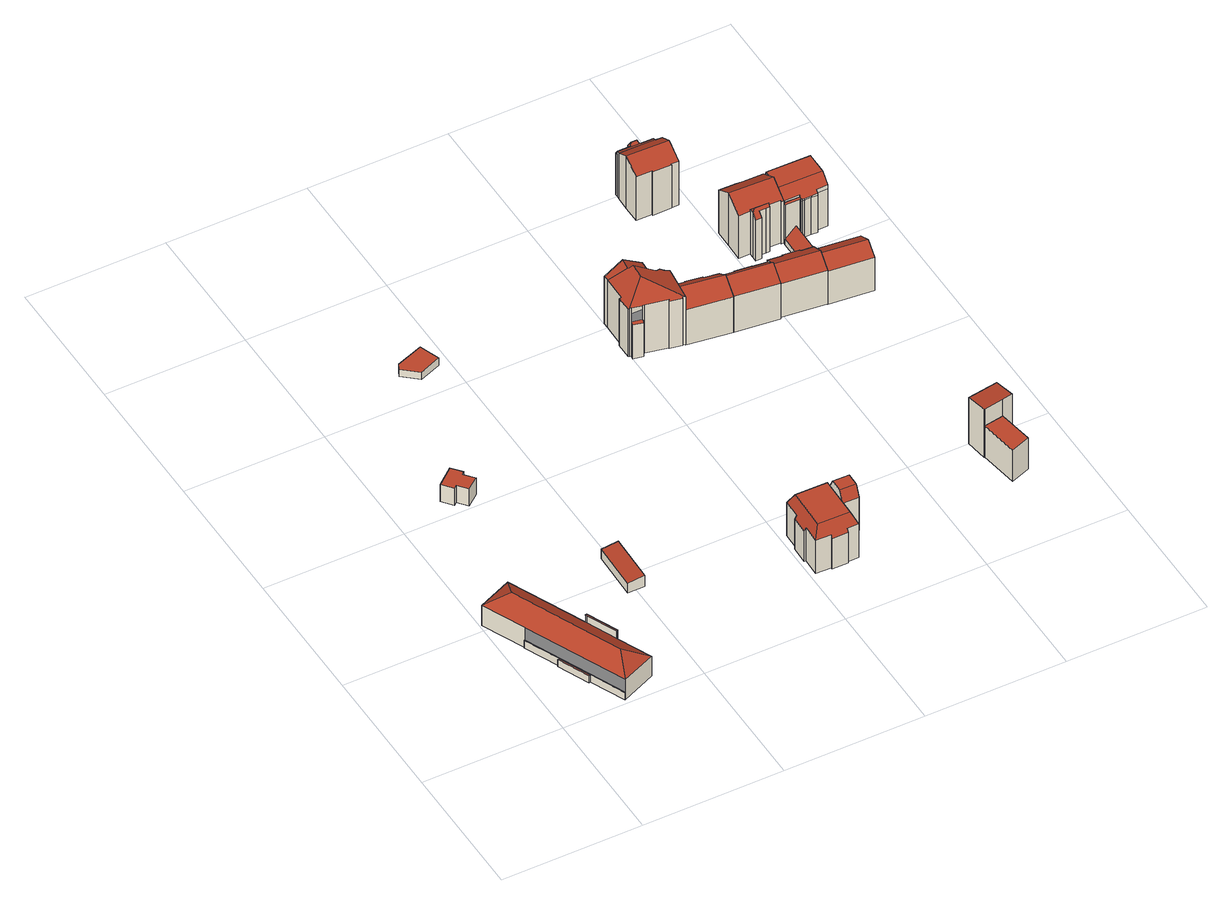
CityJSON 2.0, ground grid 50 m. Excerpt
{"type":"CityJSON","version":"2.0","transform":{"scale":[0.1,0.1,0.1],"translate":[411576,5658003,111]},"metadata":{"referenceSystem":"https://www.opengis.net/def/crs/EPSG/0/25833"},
"CityObjects":{
"building1":{"type":"Building","attributes":{"Gemeindeschluessel":14612000,"Geometrietyp2DReferenz":"3000","function":"31001_9998","roofType":"9999"},"children":["building1-1","building1-2","building1-3","building1-4"]},
"building1-1":{"type":"BuildingPart","attributes":{"Dachtyp_tdc":"tdcPolyFlatRoof","Dachneigung":0,"QualitaetDacherkennung":0,"Geometrietyp2DReferenz":"3000","measuredHeight":3.02,"roofType":"9999"},"parents":["building1"],"geometry":[{"type":"MultiSurface","lod":"2","boundaries":[[[0,1,2,3]],[[3,2,4,5]],[[2,1,6,4]],[[1,0,7,6]],[[5,4,6,7]],[[5,7,0,3]]],"semantics":{"surfaces":[{"type":"RoofSurface"},{"type":"WallSurface"},{"type":"GroundSurface"},{"type":"ClosureSurface","isClosure":"1","QuelleClosure":"LoD1Solid"}],"values":[0,1,1,1,2,3]}}]},
"building1-2":{"type":"BuildingPart","attributes":{"Dachtyp_tdc":"tdcHipRoof","Dachneigung":33.66,"QualitaetDacherkennung":73,"Geometrietyp2DReferenz":"3000","measuredHeight":12.81,"roofType":"3200"},"parents":["building1"],"geometry":[{"type":"MultiSurface","lod":"2","boundaries":[[[8,9,10,11]],[[12,13,14,15]],[[13,16,17,14]],[[16,18,19,20,17]],[[21,22,23,24,25]],[[22,8,11,23]],[[18,16,26]],[[8,22,27]],[[16,13,12,28,9,8,27,26]],[[22,21,18,26,27]],[[11,10,29,15,14,17,20,24,23]]],"semantics":{"surfaces":[{"type":"WallSurface"},{"type":"RoofSurface"},{"type":"GroundSurface"}],"values":[0,0,0,0,0,0,1,1,1,1,2]}}]},
"building1-3":{"type":"BuildingPart","attributes":{"Dachtyp_tdc":"tdcPolyFlatRoof","Dachneigung":0,"QualitaetDacherkennung":55,"Geometrietyp2DReferenz":"3000","measuredHeight":11.5,"roofType":"1000"},"parents":["building1"],"geometry":[{"type":"MultiSurface","lod":"2","boundaries":[[[30,31,32,10,9]],[[31,33,34,32]],[[33,35,15,34]],[[35,12,15]],[[35,33,31,30,36]],[[29,10,32,34,15]]],"semantics":{"surfaces":[{"type":"WallSurface"},{"type":"RoofSurface"},{"type":"GroundSurface"}],"values":[0,0,0,0,1,2]}}]},
"building1-4":{"type":"BuildingPart","attributes":{"Dachtyp_tdc":"tdcPolyFlatRoof","Dachneigung":0,"QualitaetDacherkennung":0,"Geometrietyp2DReferenz":"3000","measuredHeight":3.12,"roofType":"9999"},"parents":["building1"],"geometry":[{"type":"MultiSurface","lod":"2","boundaries":[[[19,25,37,38,39,40,41]],[[41,40,42,43]],[[40,39,3,5,42]],[[0,3,39,38]],[[38,7,0]],[[38,37,44,7]],[[37,25,24,44]],[[19,41,43,20]],[[43,42,5,7,44,24,20]],[[0,7,5,3]],[[20,24,25,19]]],"semantics":{"surfaces":[{"type":"RoofSurface"},{"type":"WallSurface"},{"type":"GroundSurface"},{"type":"ClosureSurface","isClosure":"1","QuelleClosure":"LoD1Solid"}],"values":[0,1,1,1,1,1,1,1,2,3,3]}}]},
"building2":{"type":"Building","attributes":{"Dachtyp_tdc":"tdcPolyFlatRoof","Gemeindeschluessel":14612000,"Dachneigung":0,"QualitaetDacherkennung":76,"Geometrietyp2DReferenz":"3000","measuredHeight":7.26,"function":"31001_2000","roofType":"1000"},"geometry":[{"type":"Solid","lod":"2","boundaries":[[[[45,46,47,48]],[[46,49,50,47]],[[49,51,52,50]],[[51,53,54,52]],[[53,55,56,54]],[[55,57,58,56]],[[57,59,60,58]],[[59,45,48,60]],[[59,57,55,53,51,49,46,45]],[[48,47,50,52,54,56,58,60]]]],"semantics":{"surfaces":[{"type":"WallSurface"},{"type":"RoofSurface"},{"type":"GroundSurface"}],"values":[[0,0,0,0,0,0,0,0,1,2]]}}]},
"building3":{"type":"Building","attributes":{"Dachtyp_tdc":"tdcPolyFlatRoof","Gemeindeschluessel":14612000,"Dachneigung":6.74,"QualitaetDacherkennung":90,"Geometrietyp2DReferenz":"3000","measuredHeight":4.83,"function":"31001_2000","roofType":"2100"},"geometry":[{"type":"Solid","lod":"2","boundaries":[[[[61,62,63,64]],[[62,65,66,63]],[[65,67,68,66]],[[67,61,64,68]],[[67,65,62,61]],[[64,63,66,68]]]],"semantics":{"surfaces":[{"type":"WallSurface"},{"type":"RoofSurface"},{"type":"GroundSurface"}],"values":[[0,0,0,0,1,2]]}}]},
"building4":{"type":"Building","attributes":{"Dachtyp_tdc":"tdcPolyFlatRoof","Gemeindeschluessel":14612000,"Dachneigung":0,"QualitaetDacherkennung":0,"Geometrietyp2DReferenz":"3000","BezugspunktDach":"2000","measuredHeight":3,"function":"31001_9998"},"geometry":[{"type":"MultiSurface","lod":"2","boundaries":[[[69,70,71,72,73]],[[73,72,74,75]],[[72,71,76,74]],[[71,70,77,76]],[[70,69,78,77]],[[69,73,75,78]],[[75,74,76,77,78]]],"semantics":{"surfaces":[{"type":"RoofSurface"},{"type":"WallSurface"},{"type":"GroundSurface"}],"values":[0,1,1,1,1,1,2]}}]},
"building5":{"type":"Building","attributes":{"Gemeindeschluessel":14612000,"Geometrietyp2DReferenz":"3000","function":"31001_9998","roofType":"9999"},"children":["building5-1","building5-2"]},
"building5-1":{"type":"BuildingPart","attributes":{"Dachtyp_tdc":"tdcCutGableRoof","Dachneigung":0.061,"QualitaetDacherkennung":56,"Geometrietyp2DReferenz":"3000","measuredHeight":18.19,"roofType":"9999"},"parents":["building5"],"geometry":[{"type":"MultiSurface","lod":"2","boundaries":[[[79,80,81,82]],[[79,83,84,80]],[[83,85,86,84]],[[79,82,87,88]],[[83,79,88,89]],[[85,83,89,90]],[[82,91,85,90,87]],[[89,88,87,90]],[[81,80,84,86]]],"semantics":{"surfaces":[{"type":"WallSurface"},{"type":"RoofSurface"},{"type":"GroundSurface"}],"values":[0,0,0,1,0,1,0,1,2]}}]},
"building5-2":{"type":"BuildingPart","attributes":{"Dachtyp_tdc":"tdcCutTentRoof","Dachneigung":0.005,"QualitaetDacherkennung":70,"Geometrietyp2DReferenz":"3000","measuredHeight":18.21,"roofType":"9999"},"parents":["building5"],"geometry":[{"type":"MultiSurface","lod":"2","boundaries":[[[92,93,94,86,85]],[[93,95,96,94]],[[95,97,98,96]],[[97,99,100,98]],[[99,101,102,100]],[[101,103,104,102]],[[103,105,106,104]],[[105,107,108,106]],[[107,109,110,108]],[[109,111,112,110]],[[111,113,114,112]],[[113,82,81,114]],[[93,92,91,82,115,116]],[[103,101,99,97,95,93,116,117]],[[113,111,109,107,105,103,117,118]],[[82,113,118,115]],[[118,117,116,115]],[[86,94,96,98,100,102,104,106,108,110,112,114,81]]],"semantics":{"surfaces":[{"type":"WallSurface"},{"type":"RoofSurface"},{"type":"GroundSurface"}],"values":[0,0,0,0,0,0,0,0,0,0,0,0,1,1,1,1,1,2]}}]},
"building6":{"type":"Building","attributes":{"Gemeindeschluessel":14612000,"Geometrietyp2DReferenz":"3000","function":"31001_9998","roofType":"9999"},"children":["building6-1","building6-2","building6-3"]},
"building6-1":{"type":"BuildingPart","attributes":{"Dachtyp_tdc":"tdcPolyFlatRoof","Dachneigung":0,"QualitaetDacherkennung":9,"Geometrietyp2DReferenz":"3000","measuredHeight":14.39,"roofType":"1000"},"parents":["building6"],"geometry":[{"type":"MultiSurface","lod":"2","boundaries":[[[119,120,121,122]],[[120,123,124,121]],[[123,125,126,124]],[[125,123,120,119]],[[122,121,124,126]]],"semantics":{"surfaces":[{"type":"WallSurface"},{"type":"RoofSurface"},{"type":"GroundSurface"}],"values":[0,0,0,1,2]}}]},
"building6-2":{"type":"BuildingPart","attributes":{"Dachtyp_tdc":"tdcHipAndGableRoof","Dachneigung":23.8,"QualitaetDacherkennung":28,"Geometrietyp2DReferenz":"3000","measuredHeight":25.07,"roofType":"5000"},"parents":["building6"],"geometry":[{"type":"MultiSurface","lod":"2","boundaries":[[[127,128,129,130]],[[131,132,133,134,135]],[[132,136,137,133]],[[136,138,139,137]],[[138,140,141,139]],[[140,142,143,141]],[[142,144,145,143]],[[144,146,147,145]],[[146,148,149,147]],[[148,150,151,149]],[[150,152,153,151]],[[152,154,155,153]],[[154,156,122,155]],[[156,157,119,122]],[[158,126,125]],[[158,159,160,126]],[[159,161,162,160]],[[161,163,164,162]],[[163,127,130,164]],[[159,158,157,156,154,152,150,148,146,144,165]],[[144,142,140,138,136,132,131,166,165]],[[166,167,168,128,127,163,161,159,165]],[[130,129,169,170,134,133,137,139,141,143,145,147,149,151,153,155,122,126,160,162,164]]],"semantics":{"surfaces":[{"type":"WallSurface"},{"type":"RoofSurface"},{"type":"GroundSurface"}],"values":[0,0,0,0,0,0,0,0,0,0,0,0,0,0,0,0,0,0,0,1,1,1,2]}}]},
"building6-3":{"type":"BuildingPart","attributes":{"Dachtyp_tdc":"tdcGableRoof","Dachneigung":32.92,"QualitaetDacherkennung":68,"Geometrietyp2DReferenz":"3000","measuredHeight":24.28,"roofType":"3100"},"parents":["building6"],"geometry":[{"type":"MultiSurface","lod":"2","boundaries":[[[171,172,173,174]],[[172,175,176,173]],[[175,177,178,176]],[[177,179,180,178]],[[179,135,134,180]],[[181,182,183,129,128]],[[182,171,174,183]],[[184,167,185,135,179,177,175,172,171]],[[171,182,181,184]],[[174,173,176,178,180,134,170,169,129,183]]],"semantics":{"surfaces":[{"type":"WallSurface"},{"type":"RoofSurface"},{"type":"GroundSurface"}],"values":[0,0,0,0,0,0,0,1,1,2]}}]},
"building7":{"type":"Building","attributes":{"Dachtyp_tdc":"tdcGableRoof","Gemeindeschluessel":14612000,"Dachneigung":33.76,"QualitaetDacherkennung":46,"Geometrietyp2DReferenz":"3000","measuredHeight":19.02,"function":"31001_9998","roofType":"3100"},"geometry":[{"type":"Solid","lod":"2","boundaries":[[[[186,187,188,189]],[[190,191,192,193]],[[193,194,195,196,187,186,197,190]],[[188,198,199,200,201,202,203,204,205,189]],[[187,196,198,188]],[[196,195,199,198]],[[195,194,200,199]],[[194,193,201,200]],[[193,192,202,201]],[[192,191,203,202]],[[191,190,204,203]],[[190,197,205,204]],[[197,186,189,205]]]],"semantics":{"surfaces":[{"type":"WallSurface"},{"type":"RoofSurface"},{"type":"GroundSurface"}],"values":[[0,1,1,2,0,0,0,0,0,0,0,0,0]]}}]},
"building8":{"type":"Building","attributes":{"Dachtyp_tdc":"tdcGableRoof","Gemeindeschluessel":14612000,"Dachneigung":30.55,"QualitaetDacherkennung":45,"Geometrietyp2DReferenz":"3000","measuredHeight":18.77,"function":"31001_9998","roofType":"3100"},"geometry":[{"type":"Solid","lod":"2","boundaries":[[[[206,207,200,201]],[[207,208,209,200]],[[208,210,211,209]],[[210,212,213,211]],[[212,214,215,213]],[[214,216,217,215]],[[216,218,219,217]],[[218,220,221,219]],[[220,222,202,221]],[[222,206,201,202]],[[218,216,214,212,210,208,207,206]],[[206,222,220,218]],[[201,200,209,211,213,215,217,219,221,202]]]],"semantics":{"surfaces":[{"type":"WallSurface"},{"type":"RoofSurface"},{"type":"GroundSurface"}],"values":[[0,0,0,0,0,0,0,0,0,0,1,1,2]]}}]},
"building9":{"type":"Building","attributes":{"Dachtyp_tdc":"tdcPolyFlatRoof","Gemeindeschluessel":14612000,"Dachneigung":0,"QualitaetDacherkennung":71,"Geometrietyp2DReferenz":"3000","measuredHeight":13.21,"function":"31001_2000","roofType":"1000"},"geometry":[{"type":"Solid","lod":"2","boundaries":[[[[223,224,225,226]],[[224,227,228,225]],[[227,229,230,228]],[[229,223,226,230]],[[229,227,224,223]],[[226,225,228,230]]]],"semantics":{"surfaces":[{"type":"WallSurface"},{"type":"RoofSurface"},{"type":"GroundSurface"}],"values":[[0,0,0,0,1,2]]}}]},
"building10":{"type":"Building","attributes":{"Dachtyp_tdc":"tdcPolyFlatRoof","Gemeindeschluessel":14612000,"Dachneigung":5.92,"QualitaetDacherkennung":74,"Geometrietyp2DReferenz":"3000","measuredHeight":20.25,"function":"31001_2000","roofType":"2100"},"geometry":[{"type":"Solid","lod":"2","boundaries":[[[[231,232,233,234]],[[232,235,236,233]],[[235,237,238,236]],[[237,239,240,238]],[[239,241,242,240]],[[241,231,234,242]],[[241,239,237,235,232,231]],[[234,233,236,238,240,242]]]],"semantics":{"surfaces":[{"type":"WallSurface"},{"type":"RoofSurface"},{"type":"GroundSurface"}],"values":[[0,0,0,0,0,0,1,2]]}}]},
"building11":{"type":"Building","attributes":{"Dachtyp_tdc":"tdcGableRoof","Gemeindeschluessel":14612000,"Dachneigung":31.24,"QualitaetDacherkennung":45,"Geometrietyp2DReferenz":"3000","measuredHeight":17.64,"function":"31001_9998","roofType":"3100"},"geometry":[{"type":"Solid","lod":"2","boundaries":[[[[243,244,245,246]],[[244,247,248,245]],[[247,249,250,248]],[[249,251,252,250]],[[251,253,254,252]],[[253,255,256,254]],[[255,257,258,256]],[[257,259,260,258]],[[259,261,262,260]],[[261,243,246,262]],[[257,255,253,251]],[[251,249,247,244,243,261,259,257]],[[246,245,248,250,252,254,256,258,260,262]]]],"semantics":{"surfaces":[{"type":"WallSurface"},{"type":"RoofSurface"},{"type":"GroundSurface"}],"values":[[0,0,0,0,0,0,0,0,0,0,1,1,2]]}}]},
"building12":{"type":"Building","attributes":{"Gemeindeschluessel":14612000,"Geometrietyp2DReferenz":"3000","function":"31001_9998","roofType":"9999"},"children":["building12-1","building12-2","building12-3"]},
"building12-1":{"type":"BuildingPart","attributes":{"Dachtyp_tdc":"tdcFreeFormRoof","Dachneigung":62.9,"QualitaetDacherkennung":23,"Geometrietyp2DReferenz":"3000","measuredHeight":19.61,"roofType":"5000"},"parents":["building12"],"geometry":[{"type":"MultiSurface","lod":"2","boundaries":[[[263,264,265,266]],[[264,267,268,265]],[[267,269,270,268]],[[269,271,272,270]],[[271,273,274,272]],[[273,275,276,274]],[[275,277,278,276]],[[279,275,273]],[[280,281,282,279,273,271]],[[280,271,269]],[[283,281,280,269,267]],[[284,283,267,264]],[[284,264,263]],[[282,281,283,284,263,277]],[[279,282,277,275]],[[278,266,265,268,270,272,274,276]]],"semantics":{"surfaces":[{"type":"WallSurface"},{"type":"RoofSurface"},{"type":"GroundSurface"}],"values":[0,0,0,0,0,0,0,1,1,1,1,1,1,1,1,2]}}]},
"building12-2":{"type":"BuildingPart","attributes":{"Dachtyp_tdc":"tdcGableRoof","Dachneigung":30.04,"QualitaetDacherkennung":86,"Geometrietyp2DReferenz":"3000","measuredHeight":22.16,"roofType":"3100"},"parents":["building12"],"geometry":[{"type":"MultiSurface","lod":"2","boundaries":[[[285,286,287,288]],[[286,289,290,287]],[[289,291,292,290]],[[291,293,294,292]],[[293,295,296,294]],[[295,297,298,296]],[[297,299,300,298]],[[299,301,302,300]],[[301,303,304,302]],[[305,285,288,306]],[[301,299,297,295,293,291,289,286]],[[286,285,305,303,301]],[[288,287,290,292,294,296,298,300,302,304,306]]],"semantics":{"surfaces":[{"type":"WallSurface"},{"type":"RoofSurface"},{"type":"GroundSurface"}],"values":[0,0,0,0,0,0,0,0,0,0,1,1,2]}}]},
"building12-3":{"type":"BuildingPart","attributes":{"Dachtyp_tdc":"tdcPolyFlatRoof","Dachneigung":29.62,"QualitaetDacherkennung":59,"Geometrietyp2DReferenz":"3000","measuredHeight":19.59,"roofType":"2100"},"parents":["building12"],"geometry":[{"type":"MultiSurface","lod":"2","boundaries":[[[307,308,263,266,304,303]],[[309,310,311,278,277]],[[310,312,305,306,311]],[[312,310,309,308,307]],[[304,266,278,311,306]]],"semantics":{"surfaces":[{"type":"WallSurface"},{"type":"RoofSurface"},{"type":"GroundSurface"}],"values":[0,0,0,1,2]}}]},
"building13":{"type":"Building","attributes":{"Gemeindeschluessel":14612000,"Geometrietyp2DReferenz":"3000","function":"31001_9998","roofType":"9999"},"children":["building13-1","building13-2"]},
"building13-1":{"type":"BuildingPart","attributes":{"Dachtyp_tdc":"tdcFreeFormRoof","Dachneigung":44.41,"QualitaetDacherkennung":15,"Geometrietyp2DReferenz":"3000","measuredHeight":19.78,"roofType":"5000"},"parents":["building13"],"geometry":[{"type":"MultiSurface","lod":"2","boundaries":[[[313,314,315,316]],[[314,317,318,315]],[[317,319,320,318]],[[319,321,322,320]],[[321,323,324,322]],[[323,325,326,324]],[[325,327,328,329,326]],[[330,331,332]],[[330,313,316,331]],[[327,325,333]],[[325,323,321,319,317,314,313,333]],[[313,330,327,333]],[[316,315,318,320,322,324,326,329,331]]],"semantics":{"surfaces":[{"type":"WallSurface"},{"type":"RoofSurface"},{"type":"GroundSurface"}],"values":[0,0,0,0,0,0,0,0,0,1,1,1,2]}}]},
"building13-2":{"type":"BuildingPart","attributes":{"Dachtyp_tdc":"tdcGableRoof","Dachneigung":33.05,"QualitaetDacherkennung":78,"Geometrietyp2DReferenz":"3000","measuredHeight":22.33,"roofType":"3100"},"parents":["building13"],"geometry":[{"type":"MultiSurface","lod":"2","boundaries":[[[334,335,336,337]],[[335,338,339,336]],[[338,340,341,339]],[[340,342,343,341]],[[342,344,345,343]],[[338,335,334,346,347,348]],[[348,349,328,332,344,342,340,338]],[[345,331,329,350,351,352,353,337,336,339,341,343]],[[346,334,337,353]],[[344,332,331,345]],[[328,349,350,329]],[[349,348,351,350]],[[348,347,352,351]],[[347,346,353,352]]],"semantics":{"surfaces":[{"type":"WallSurface"},{"type":"RoofSurface"},{"type":"GroundSurface"}],"values":[0,0,0,0,0,1,1,2,0,0,0,0,0,0]}}]},
"building14":{"type":"Building","attributes":{"Dachtyp_tdc":"tdcGableRoof","Gemeindeschluessel":14612000,"Dachneigung":31.15,"QualitaetDacherkennung":67,"Geometrietyp2DReferenz":"3000","measuredHeight":17.13,"function":"31001_9998","roofType":"3100"},"geometry":[{"type":"Solid","lod":"2","boundaries":[[[[354,355,356,357]],[[355,358,359,356]],[[358,360,361,359]],[[355,354,362]],[[360,358,363]],[[354,360,363,362]],[[358,355,362,363]],[[361,357,356,359]],[[360,354,357,361]]]],"semantics":{"surfaces":[{"type":"WallSurface"},{"type":"RoofSurface"},{"type":"GroundSurface"}],"values":[[0,0,0,0,0,1,1,2,0]]}}]},
"building15":{"type":"Building","attributes":{"Gemeindeschluessel":14612000,"Geometrietyp2DReferenz":"3000","function":"31001_9998","roofType":"9999"},"children":["building15-1","building15-2"]},
"building15-1":{"type":"BuildingPart","attributes":{"Dachtyp_tdc":"tdcGableRoof","Dachneigung":69.28,"QualitaetDacherkennung":11,"Geometrietyp2DReferenz":"3000","measuredHeight":6.14,"roofType":"3100"},"parents":["building15"],"geometry":[{"type":"MultiSurface","lod":"2","boundaries":[[[364,365,366,367]],[[365,368,369,366]],[[368,370,371,369]],[[368,365,372]],[[365,364,373,374,372]],[[370,368,372,374]],[[367,366,369,371,375]]],"semantics":{"surfaces":[{"type":"WallSurface"},{"type":"RoofSurface"},{"type":"GroundSurface"}],"values":[0,0,0,0,1,1,2]}}]},
"building15-2":{"type":"BuildingPart","attributes":{"Dachtyp_tdc":"tdcPolyFlatRoof","Dachneigung":0,"QualitaetDacherkennung":26,"Geometrietyp2DReferenz":"3000","measuredHeight":16.84,"roofType":"1000"},"parents":["building15"],"geometry":[{"type":"MultiSurface","lod":"2","boundaries":[[[376,377,378,379]],[[377,380,373,381,375,378]],[[380,377,376,382,383,384]],[[371,385,386,379,378,375]],[[384,383,385,371,370]],[[383,382,386,385]],[[382,376,379,386]]],"semantics":{"surfaces":[{"type":"WallSurface"},{"type":"RoofSurface"},{"type":"GroundSurface"}],"values":[0,0,1,2,0,0,0]}}]},
"building16":{"type":"Building","attributes":{"Dachtyp_tdc":"tdcFreeFormRoof","Gemeindeschluessel":14612000,"Dachneigung":0.354,"QualitaetDacherkennung":65,"Geometrietyp2DReferenz":"3000","measuredHeight":20.49,"function":"31001_9998","roofType":"5000"},"geometry":[{"type":"Solid","lod":"2","boundaries":[[[[387,388,379,378]],[[388,389,386,379]],[[389,390,385,386]],[[390,391,392,385]],[[391,393,394,392]],[[393,395,396,394]],[[395,397,398,396]],[[397,399,400,398]],[[399,401,402,400]],[[401,403,404,402]],[[403,405,406,404]],[[405,407,408,406]],[[407,409,410,408]],[[409,411,412,410]],[[411,413,414,412]],[[413,415,416,414]],[[415,417,367,416]],[[417,418,375,367]],[[418,387,378,375]],[[419,420,421,422,395,423]],[[424,425,426,427,428,429,430,431,432,433,434,435,436]],[[428,419,423,429]],[[413,424,436,415]],[[415,436,435,417]],[[417,435,434,418]],[[418,434,433,387]],[[387,433,432,388]],[[388,432,431,389]],[[389,431,430,390]],[[390,430,429,391]],[[391,429,423,393]],[[403,419,428,405]],[[405,428,427,407]],[[407,427,426,409]],[[409,426,425,411]],[[411,425,424,413]],[[393,423,395]],[[397,422,421,399]],[[395,422,397]],[[399,421,420,401]],[[401,420,419,403]],[[378,379,386,385,392,394,396,398,400,402,404,406,408,410,412,414,416,367,375]]]],"semantics":{"surfaces":[{"type":"WallSurface"},{"type":"RoofSurface"},{"type":"GroundSurface"}],"values":[[0,0,0,0,0,0,0,0,0,0,0,0,0,0,0,0,0,0,0,1,1,1,0,0,0,0,0,0,0,0,0,0,0,0,0,0,0,0,0,0,0,2]]}}]}
},
"vertices":[
[122,240,50],[117,239,50],[165,128,50],[170,129,50],[165,128,20],[170,129,20],[117,239,20],[122,240,20],
[125,569,103],[246,295,103],[246,295,20],[125,569,20],[294,184,104],[324,114,104],[324,114,20],[294,184,20],[348,60,104],[348,60,20],[227,7,105],[227,7,51],[227,7,20],[70,365,105],[3,516,105],[3,516,20],[70,365,20],[70,365,51],[259,95,148],[90,481,148],[245,294,104],[245,294,20],
[246,295,135],[250,296,135],[250,296,20],[298,186,135],[298,186,20],[294,184,135],[245,294,135],
[68,364,51],[122,240,51],[170,129,51],[170,130,51],[224,6,51],[170,130,20],[224,6,20],[68,364,20],
[249,990,142],[206,955,142],[206,955,70],[249,990,70],[178,989,142],[178,989,70],[168,981,142],[168,981,70],[138,1017,142],[138,1017,70],[200,1068,142],[200,1068,70],[230,1032,142],[230,1032,70],[221,1023,142],[221,1023,70],
[526,420,69],[467,421,62],[467,421,21],[526,420,21],[471,595,62],[471,595,21],[530,594,69],[530,594,21],
[381,1568,52],[459,1597,52],[433,1669,52],[338,1634,52],[327,1613,52],[338,1634,22],[327,1613,22],[433,1669,22],[459,1597,22],[381,1568,22],
[1230,405,160],[1230,405,16],[1173,407,16],[1173,407,159],[1228,320,157],[1228,320,16],[1171,321,157],[1171,321,16],[1172,387,198],[1230,386,198],[1229,339,198],[1171,341,198],[1172,365,158],
[1171,321,158],[1168,215,158],[1168,215,16],[1128,216,158],[1128,216,16],[1128,209,146],[1128,209,16],[1071,210,145],[1071,210,16],[1071,216,156],[1071,216,16],[1018,218,156],[1018,218,16],[1019,282,156],[1019,282,16],[1013,282,143],[1013,282,16],[1015,345,143],[1015,345,16],[1021,345,156],[1021,345,16],[1023,410,156],[1023,410,16],[1154,388,198],[1151,238,198],[1038,241,198],[1042,390,198],
[1038,1345,155],[1035,1331,155],[1035,1331,11],[1038,1345,11],[1000,1338,155],[1000,1338,11],[1003,1353,155],[1003,1353,11],
[999,1411,213],[1001,1500,210],[1001,1500,11],[999,1411,11],[1134,1451,235],[1145,1447,230],[1145,1447,11],[1134,1451,11],[1134,1451,205],[1160,1454,224],[1160,1454,11],[1172,1447,219],[1172,1447,11],[1191,1445,210],[1191,1445,11],[1189,1430,211],[1189,1430,11],[1174,1315,214],[1174,1315,11],[1165,1318,214],[1165,1318,11],[1164,1315,212],[1164,1315,11],[1121,1324,212],[1121,1324,11],[1122,1328,215],[1122,1328,11],[1045,1344,215],[1045,1344,11],[1038,1345,215],[1038,1345,214],[1003,1353,215],[997,1354,215],[997,1354,11],[992,1355,211],[992,1355,11],[993,1411,209],[993,1411,11],[1072,1418,262],[1076,1473,262],[1063,1477,253],[1061,1478,252],[1061,1478,11],[1076,1473,11],
[1066,1519,254],[1134,1518,210],[1134,1518,11],[1066,1519,11],[1133,1476,207],[1133,1476,11],[1125,1471,213],[1125,1471,11],[1123,1463,213],[1123,1463,11],[1001,1500,212],[1001,1520,211],[1001,1520,11],[1061,1478,254],[1076,1473,244],
[1234,1423,161],[1235,1430,156],[1235,1430,10],[1234,1423,10],[1182,1378,200],[1174,1315,158],[1330,1292,160],[1336,1352,200],[1341,1402,163],[1291,1411,163],[1293,1420,157],[1189,1430,162],[1293,1420,10],[1291,1411,10],[1341,1402,10],[1336,1352,10],[1330,1292,10],[1174,1315,10],[1182,1378,10],[1189,1430,10],
[1336,1352,197],[1341,1402,154],[1394,1395,154],[1394,1395,10],[1395,1404,147],[1395,1404,10],[1453,1397,147],[1453,1397,10],[1452,1389,154],[1452,1389,10],[1500,1383,154],[1500,1383,10],[1494,1333,197],[1494,1333,10],[1487,1273,161],[1487,1273,10],[1330,1292,161],
[1746,273,156],[1724,412,156],[1724,412,24],[1746,273,24],[1795,423,156],[1795,423,24],[1815,298,156],[1815,298,24],
[1723,411,226],[1711,489,218],[1711,489,23],[1723,411,23],[1820,506,218],[1820,506,23],[1832,429,226],[1832,429,23],[1795,423,226],[1795,423,23],[1724,412,226],[1724,412,23],
[1555,1385,158],[1612,1378,158],[1612,1378,16],[1555,1385,16],[1611,1369,163],[1611,1369,16],[1655,1365,163],[1655,1365,16],[1650,1313,192],[1650,1313,16],[1643,1255,157],[1643,1255,16],[1487,1273,157],[1487,1273,16],[1494,1331,192],[1494,1331,16],[1500,1383,163],[1500,1383,16],[1554,1376,163],[1554,1376,16],
[1314,1997,191],[1314,2006,191],[1314,2006,15],[1314,1997,15],[1359,2005,191],[1359,2005,15],[1360,2012,191],[1360,2012,15],[1363,2016,191],[1363,2016,15],[1395,2015,191],[1395,2015,15],[1399,2011,191],[1399,2011,15],[1398,1995,191],[1398,1995,15],[1392,2009,205],[1366,2009,204],[1369,2006,211],[1388,2005,211],[1364,2001,200],[1318,2001,200],
[1463,1978,210],[1462,1932,236],[1462,1932,15],[1463,1978,15],[1461,1869,200],[1461,1869,15],[1434,1869,200],[1434,1869,15],[1434,1867,199],[1434,1867,15],[1367,1868,199],[1367,1868,15],[1367,1871,200],[1367,1871,15],[1311,1872,200],[1311,1872,15],[1312,1935,236],[1312,1935,15],[1313,1981,210],[1313,1981,15],[1441,1979,210],[1441,1979,15],
[1313,1981,211],[1314,1997,202],[1398,1995,202],[1441,1994,202],[1441,1994,15],[1441,1979,211],
[1603,1557,214],[1603,1548,205],[1603,1548,16],[1603,1557,16],[1589,1548,205],[1589,1548,16],[1565,1549,205],[1565,1549,16],[1565,1532,189],[1565,1532,16],[1543,1532,189],[1543,1532,16],[1544,1549,205],[1544,1549,16],[1544,1567,205],[1544,1567,197],[1544,1567,16],[1603,1565,205],[1603,1565,16],[1603,1565,197],[1553,1558,214],
[1592,1696,197],[1662,1695,197],[1662,1695,16],[1592,1696,16],[1661,1629,239],[1661,1629,16],[1659,1560,194],[1659,1560,16],[1650,1560,194],[1650,1560,16],[1650,1564,197],[1650,1564,16],[1568,1697,197],[1506,1698,197],[1505,1633,239],[1503,1568,197],[1503,1568,16],[1505,1633,16],[1506,1698,16],[1568,1697,16],
[1812,1347,151],[1800,1238,154],[1800,1238,14],[1812,1347,14],[1643,1255,154],[1643,1255,14],[1655,1365,151],[1655,1365,14],[1806,1291,185],[1649,1309,185],
[1721,1552,18],[1719,1429,18],[1719,1429,15],[1721,1552,15],[1658,1430,37],[1658,1430,15],[1659,1552,37],[1659,1552,15],[1697,1429,76],[1716,1552,32],[1699,1552,76],[1716,1552,15],
[1662,1564,183],[1716,1563,183],[1716,1563,15],[1662,1564,15],[1716,1552,183],[1716,1552,20],[1662,1560,183],[1659,1560,183],[1659,1552,183],[1659,1560,15],[1662,1560,15],
[1716,1563,172],[1662,1564,172],[1662,1560,172],[1659,1560,172],[1660,1598,172],[1660,1598,15],[1662,1677,172],[1662,1677,15],[1662,1695,172],[1662,1695,15],[1731,1693,172],[1731,1693,15],[1754,1693,172],[1754,1693,15],[1817,1691,172],[1817,1691,15],[1817,1674,172],[1817,1674,15],[1816,1595,172],[1816,1595,15],[1815,1561,172],[1815,1561,15],[1774,1562,172],[1774,1562,15],[1774,1551,172],[1774,1551,15],[1751,1552,172],[1751,1552,15],[1729,1552,172],[1729,1552,15],[1721,1552,172],[1716,1552,172],[1817,1674,220],[1817,1691,173],[1754,1693,173],[1731,1693,173],[1662,1677,220],[1751,1552,180],[1774,1551,180],[1774,1562,189],[1815,1561,189],[1816,1595,219],[1660,1598,219],[1659,1560,185],[1662,1560,185],[1662,1564,190],[1716,1563,190],[1716,1552,180],[1721,1552,180],[1729,1552,180]
]}
